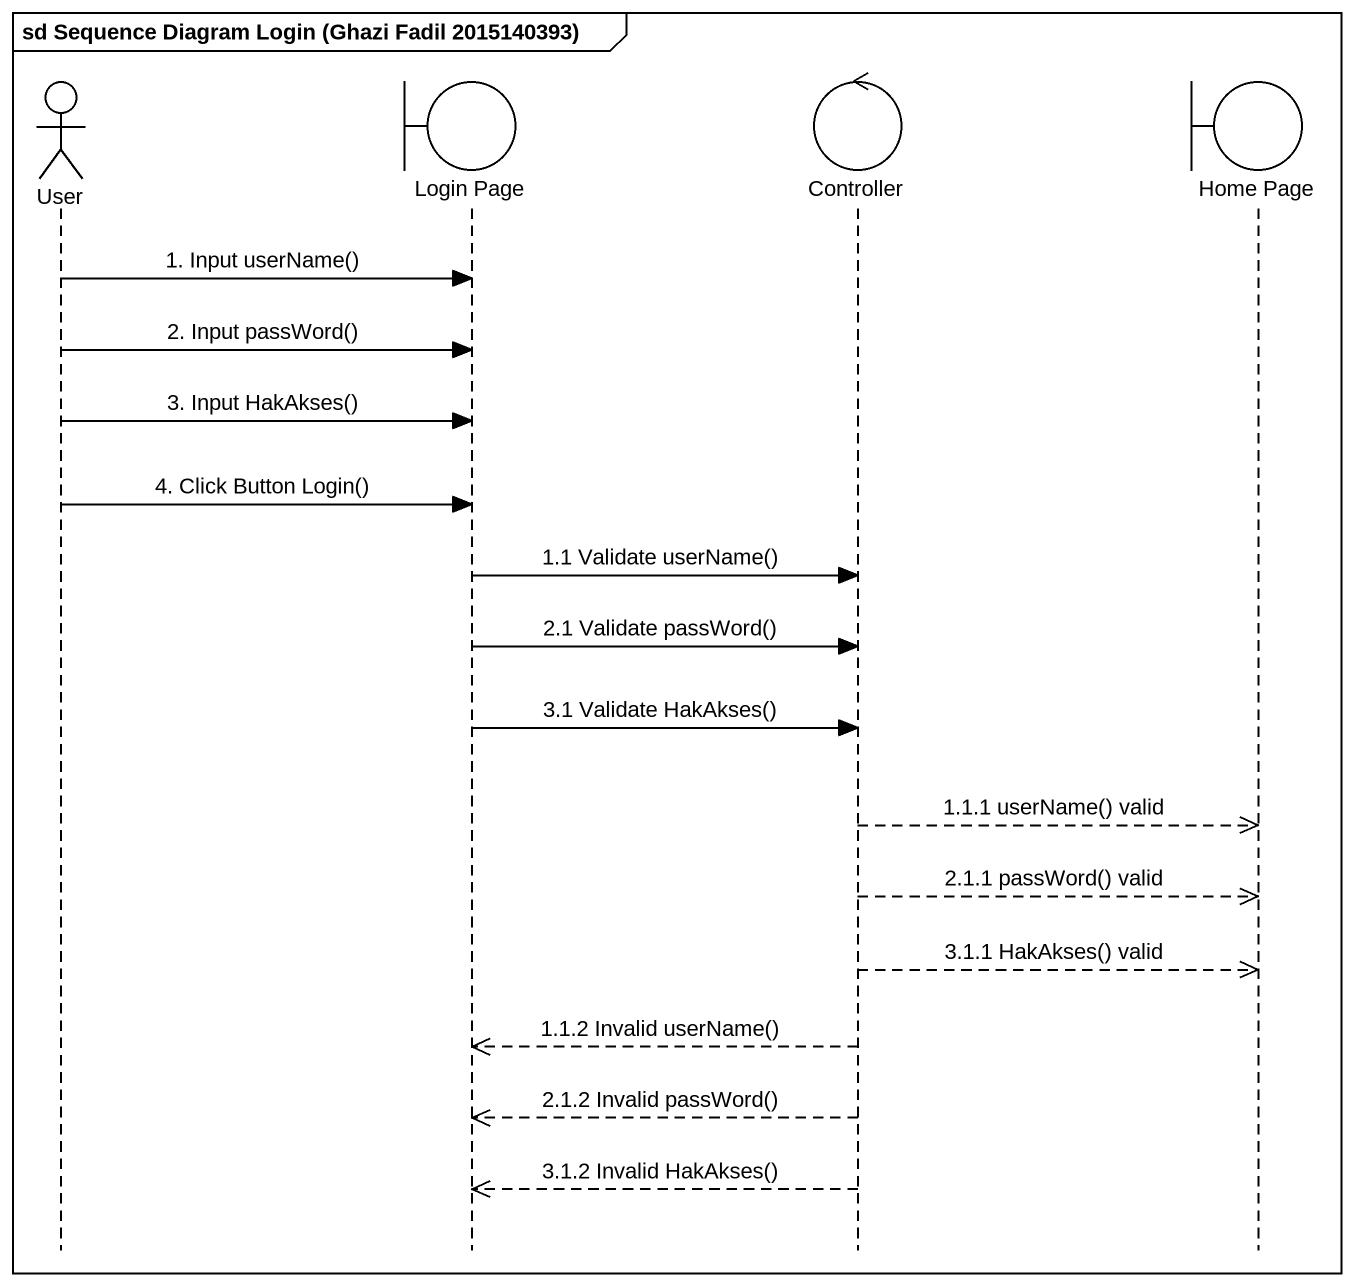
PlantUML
@startuml
mainframe sd Sequence Diagram Login (Ghazi Fadil 2015140393)
hide footbox
actor User
boundary "Login Page" as Login_Page
control Controller
boundary "Home Page" as Home_Page

User -> Login_Page : 1. Input userName()
User -> Login_Page : 2. Input passWord()
User -> Login_Page : 3. Input HakAkses()
User -> Login_Page : 4. Click Button Login()
Login_Page -> Controller : 1.1 Validate userName()
Login_Page -> Controller : 2.1 Validate passWord()
Login_Page -> Controller : 3.1 Validate HakAkses()
Controller -->> Home_Page : 1.1.1 userName() valid
Controller -->> Home_Page : 2.1.1 passWord() valid
Controller -->> Home_Page : 3.1.1 HakAkses() valid
Controller -->> Login_Page : 1.1.2 Invalid userName()
Controller -->> Login_Page : 2.1.2 Invalid passWord()
Controller -->> Login_Page : 3.1.2 Invalid HakAkses()
@enduml
